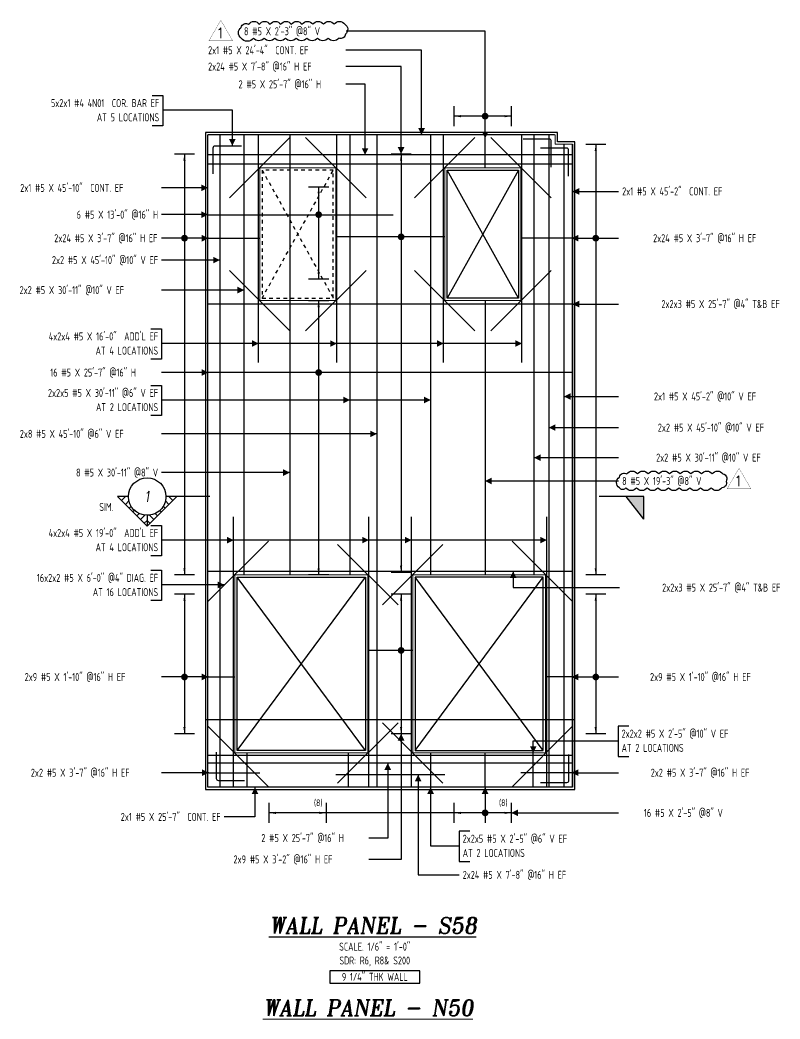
# Model space of a CAD drawing. Header units: inches. Extents: x 10095 to 38568, y -2433 to 4174.
# Drawn here: x 18608 to 19248, y -668 to 174 of the extents above; entities that cross this region are included whole.
import ezdxf
from ezdxf.enums import TextEntityAlignment as Align

# ---------------------------------------------------------------- set-up
doc = ezdxf.new("R2010")
doc.units = ezdxf.units.IN
doc.header["$MEASUREMENT"] = 0
doc.linetypes.add('HIDDEN', pattern=[6, 3, -3])
doc.layers.get('0').update_dxf_attribs({"linetype": 'CONTINUOUS'})
for name, color, linetype in [('0-25', 7, 'CONTINUOUS'), ('0-25TEXT', 7, 'CONTINUOUS'), ('0-35', 3, 'CONTINUOUS'), ('0-35TEXT', 3, 'CONTINUOUS'), ('0-50', 10, 'CONTINUOUS'), ('3', 3, 'CONTINUOUS'), ('BAR-LBL', 2, 'CONTINUOUS'), ('Hatch', 253, 'CONTINUOUS'), ('hidden', 7, 'HIDDEN'), ('INTERMEDIATERANGELAY', 7, 'CONTINUOUS'), ('RANGELAY', 7, 'CONTINUOUS'), ('REBARS', 4, 'CONTINUOUS'), ('REV_1', 150, 'CONTINUOUS')]:
    doc.layers.add(name, color=color, linetype=linetype)
doc.layers.add('COVER', color=6, linetype='CONTINUOUS', lineweight=0, plot=False)
doc.styles.add('AR', font='ARCHQUIK.shx', dxfattribs={"width": 0.8})
doc.styles.add('ROMANT', font='romant')

# ---------------------------------------------------------------- blocks, each defined once
blk = doc.blocks.new('leadrblk')
blk.add_lwpolyline([(0, 0, 0, 1, 0), (1, 0, 1, 1, 0)], format="xyseb")
blk = doc.blocks.new('SECTARO')
at = {"linetype": 'Continuous'}
blk.add_line((33.32, 16.99), (20.13, 0), dxfattribs=at)
for p, q in [((33.32, 16.99), (33.32, 0)), ((33.32, 0), (0, 0))]:
    blk.add_line(p, q)
for points in [[(33.32, 0), (33.32, 16.99), (33.32, 0), (20.13, 0)], [(33.32, 16.99), (20.13, 0), (33.32, 0), (33.32, 16.99)]]:
    blk.add_solid(points, dxfattribs=at)
blk = doc.blocks.new('*X3')
at = {"color": 0, "linetype": 'Continuous'}
for p, q in [((-1.108, 0.278), (-1.075, 0.312)), ((-1.081, 0.217), (-1.031, 0.267)), ((-1.013, 0.197), (-0.986, 0.223)), ((-0.96, 0.161), (-0.942, 0.179)), ((-0.92, 0.112), (-0.898, 0.135)), ((-0.895, 0.05), (-0.854, 0.091)), ((-0.856, 0), (-0.81, 0.046)), ((-0.768, 0), (-0.765, 0.002))]:
    blk.add_line(p, q, dxfattribs=at)
blk = doc.blocks.new('*X2')
at = {"color": 0, "linetype": 'Continuous'}
for p, q in [((-1.108, 0.278), (-1.075, 0.312)), ((-0.96, 0.161), (-0.942, 0.179)), ((-0.856, 0), (-0.81, 0.046))]:
    blk.add_line(p, q, dxfattribs=at)
blk = doc.blocks.new('SECTNU')
at = {"linetype": 'Continuous'}
blk.add_line((-24.74, 0), (-32.81, 0), dxfattribs=at)
blk.add_line((0, 0), (-24.74, 0))
at = {"layer": '3'}
for p, q in [((-68.89, 0), (-46.81, 22.07)), ((-60.81, 0), (-68.89, 0))]:
    blk.add_line(p, q, dxfattribs=at)
at = {"layer": '3', "linetype": 'Continuous'}
blk.add_line((-46.81, 14), (-46.81, 22.07), dxfattribs=at)
at = {"layer": '3'}
for points in [[(-46.81, 22.07), (-24.74, 0), (-32.81, 0, 1)], [(-32.81, 0, 0.414214), (-46.81, 14)]]:
    blk.add_lwpolyline(points, format="xyb", dxfattribs=at)
for start, end in [(90, 180), (180, 0)]:
    blk.add_arc((-46.81, 0), 14, start, end, dxfattribs=at)
at = {"linetype": 'Continuous', "xscale": -64, "yscale": 64, "zscale": 64, "rotation": 359.9999999999999}
blk.add_blockref('*X3', (-117.73, 0), dxfattribs=at)
at = {"linetype": 'Continuous', "xscale": 64, "yscale": 64, "zscale": 64}
for name in ['*X3', '*X2']:
    blk.add_blockref(name, (24.1, 0), dxfattribs=at)
at = {"linetype": 'Continuous', "style": 'ROMANT', "oblique": 9, "width": 0.9}
blk.add_attdef('NO', text='', height=8, dxfattribs=at).set_placement((-46.81, 0), align=Align.MIDDLE)
blk = doc.blocks.new('*U1284', base_point=(18766.06, 9.23))
at = {"layer": 'REBARS', "color": 0}
blk.add_lwpolyline([(18766.06, 9.54), (18922.06, 9.54)], dxfattribs=at)
blk = doc.blocks.new('rendmark')
at = {"color": 4}
blk.add_line((0, -3), (0, 3), dxfattribs=at)
blk = doc.blocks.new('rarrow')
at = {"color": 7}
blk.add_solid([(2, -0.33), (2, 0.33), (0, 0)], dxfattribs=at)
blk = doc.blocks.new('*U1890', base_point=(18859.34, 33.12))
at = {"layer": 'RANGELAY'}
blk.add_line((18859.34, 33.12), (18859.34, -44.84), dxfattribs=at)
at = {"layer": 'RANGELAY', "xscale": 2.834645669291339, "yscale": 2.834645669291339}
for name, p, rotation in [('rendmark', (18859.34, 33.12), 269.9999999999999), ('rarrow', (18859.34, 33.12), 269.9999999999999), ('rarrow', (18859.34, -44.84), 89.999996929531), ('rendmark', (18859.34, -44.84), 89.999996929531)]:
    blk.add_blockref(name, p, dxfattribs=dict(at, rotation=rotation))
blk = doc.blocks.new('VPM6FC481')
at = {"const_width": 1}
blk.add_lwpolyline([(-0.5, 0, 1), (0.5, 0, 1)], format="xyb", close=True, dxfattribs=at)
blk = doc.blocks.new('*U777', base_point=(18835.35, 76.58))
at = {"layer": 'REBARS', "color": 0}
blk.add_lwpolyline([(18835.04, 76.58), (18835.04, -294.42)], dxfattribs=at)
blk = doc.blocks.new('*U1472', base_point=(18999.96, -63.13))
at = {"layer": 'REBARS', "color": 0}
blk.add_lwpolyline([(18999.65, -63.13), (18999.65, -294.13)], dxfattribs=at)
blk = doc.blocks.new('*U737', base_point=(18809, -115.13))
at = {"layer": 'REBARS', "color": 0}
blk.add_lwpolyline([(18808.68, -115.13), (18808.68, 76.87)], dxfattribs=at)
blk = doc.blocks.new('*U738', base_point=(18874.38, -115.13))
at = {"layer": 'REBARS', "color": 0}
blk.add_lwpolyline([(18874.69, -115.13), (18874.69, 76.87)], dxfattribs=at)
blk = doc.blocks.new('*U739', base_point=(18964.99, -115.13))
at = {"layer": 'REBARS', "color": 0}
blk.add_lwpolyline([(18964.68, -115.13), (18964.68, 76.87)], dxfattribs=at)
blk = doc.blocks.new('*U740', base_point=(19030.37, -115.13))
at = {"layer": 'REBARS', "color": 0}
blk.add_lwpolyline([(19030.68, -115.13), (19030.68, 76.87)], dxfattribs=at)
blk = doc.blocks.new('*U615', base_point=(18926.48, -419.02))
at = {"layer": 'REBARS', "color": 0}
blk.add_lwpolyline([(18926.26, -418.8), (18875.35, -469.71)], dxfattribs=at)
blk = doc.blocks.new('*U616', base_point=(18926.48, -319.24))
at = {"layer": 'REBARS', "color": 0}
blk.add_lwpolyline([(18926.26, -319.46), (18875.35, -268.55)], dxfattribs=at)
blk = doc.blocks.new('*U617', base_point=(19073.53, -421.97))
at = {"layer": 'REBARS', "color": 0}
blk.add_lwpolyline([(19073.31, -421.75), (19022.4, -472.66)], dxfattribs=at)
blk = doc.blocks.new('*U618', base_point=(18912.89, -419.02))
at = {"layer": 'REBARS', "color": 0}
blk.add_lwpolyline([(18913.11, -418.8), (18964.02, -469.71)], dxfattribs=at)
blk = doc.blocks.new('*U619', base_point=(19073.53, -316.29))
at = {"layer": 'REBARS', "color": 0}
blk.add_lwpolyline([(19073.31, -316.51), (19022.4, -265.6)], dxfattribs=at)
blk = doc.blocks.new('*U620', base_point=(18912.89, -319.24))
at = {"layer": 'REBARS', "color": 0}
blk.add_lwpolyline([(18913.11, -319.46), (18964.02, -268.55)], dxfattribs=at)
blk = doc.blocks.new('*U1285', base_point=(18899.49, -37.73))
at = {"layer": 'REBARS', "color": 0}
blk.add_lwpolyline([(18899.27, -37.51), (18848.36, -88.42)], dxfattribs=at)
blk = doc.blocks.new('*U1286', base_point=(18783.89, -37.73))
at = {"layer": 'REBARS', "color": 0}
blk.add_lwpolyline([(18784.11, -37.51), (18835.02, -88.42)], dxfattribs=at)
blk = doc.blocks.new('*U1287', base_point=(18899.49, 24.01))
at = {"layer": 'REBARS', "color": 0}
blk.add_lwpolyline([(18899.27, 23.79), (18848.36, 74.7)], dxfattribs=at)
blk = doc.blocks.new('*U1288', base_point=(18783.89, 24.01))
at = {"layer": 'REBARS', "color": 0}
blk.add_lwpolyline([(18784.11, 23.79), (18835.02, 74.7)], dxfattribs=at)
blk = doc.blocks.new('*U1289', base_point=(19055.48, -37.73))
at = {"layer": 'REBARS', "color": 0}
blk.add_lwpolyline([(19055.26, -37.51), (19004.35, -88.42)], dxfattribs=at)
blk = doc.blocks.new('*U1290', base_point=(18939.88, -37.73))
at = {"layer": 'REBARS', "color": 0}
blk.add_lwpolyline([(18940.1, -37.51), (18991.01, -88.42)], dxfattribs=at)
blk = doc.blocks.new('*U1291', base_point=(19055.48, 24.01))
at = {"layer": 'REBARS', "color": 0}
blk.add_lwpolyline([(19055.26, 23.79), (19004.35, 74.7)], dxfattribs=at)
blk = doc.blocks.new('*U1292', base_point=(18939.88, 24.01))
at = {"layer": 'REBARS', "color": 0}
blk.add_lwpolyline([(18940.1, 23.79), (18991.01, 74.7)], dxfattribs=at)
blk = doc.blocks.new('*U1099', base_point=(19070.31, -469.63))
at = {"layer": 'REBARS', "color": 0}
blk.add_lwpolyline([(19070.06, -445.63), (19070.06, -467.63, -0.414214), (19068.31, -469.38), (19046.31, -469.38)], format="xyb", dxfattribs=at)
blk = doc.blocks.new('*U1100', base_point=(18772.79, -467.63))
at = {"layer": 'REBARS', "color": 0}
blk.add_lwpolyline([(18773.04, -443.63), (18773.04, -465.63, 0.414214), (18774.79, -467.38), (18796.79, -467.38)], format="xyb", dxfattribs=at)
blk = doc.blocks.new('*U718', base_point=(18765.75, -473.13))
at = {"layer": 'REBARS', "color": 0}
blk.add_lwpolyline([(18766.06, -473.13), (18766.06, 76.87)], dxfattribs=at)
blk = doc.blocks.new('*U650', base_point=(19073, -473.13))
at = {"layer": 'REBARS', "color": 0}
blk.add_lwpolyline([(19073.31, -473.13), (19073.31, 68.87)], dxfattribs=at)
blk = doc.blocks.new('*U1480', base_point=(18999.34, 48.92))
at = {"layer": 'REBARS', "color": 0}
blk.add_lwpolyline([(18999.65, 48.92), (18999.65, 75.92)], dxfattribs=at)
blk = doc.blocks.new('*U1101', base_point=(19070.31, 65.87))
at = {"layer": 'REBARS', "color": 0}
blk.add_lwpolyline([(19070.06, 41.87), (19070.06, 63.87, 0.414214), (19068.31, 65.62), (19046.31, 65.62)], format="xyb", dxfattribs=at)
blk = doc.blocks.new('*U1398', base_point=(19073.31, -123.86))
at = {"layer": 'REBARS', "color": 0}
blk.add_lwpolyline([(19073.31, -123.55), (18766.31, -123.55)], dxfattribs=at)
blk = doc.blocks.new('*U1889', base_point=(18859.33, -62.84))
at = {"layer": 'RANGELAY'}
blk.add_line((18859.33, -62.84), (18859.33, -294.13), dxfattribs=at)
at = {"layer": 'RANGELAY', "xscale": 2.834645669291339, "yscale": 2.834645669291339}
for name, p, rotation in [('rendmark', (18859.33, -62.84), 269.9999999999999), ('rarrow', (18859.33, -62.84), 269.9999999999999), ('rendmark', (18859.33, -294.13), 89.999996929531), ('rarrow', (18859.33, -294.13), 89.999996929531)]:
    blk.add_blockref(name, p, dxfattribs=dict(at, rotation=rotation))
blk = doc.blocks.new('VPM6FCE81')
at = {"const_width": 1}
blk.add_lwpolyline([(-0.5, 0, 1), (0.5, 0, 1)], format="xyb", close=True, dxfattribs=at)
blk = doc.blocks.new('*U750', base_point=(19058.06, 76.56))
at = {"layer": 'REBARS', "color": 0}
blk.add_lwpolyline([(19058.06, 76.87), (18766.06, 76.87)], dxfattribs=at)
blk = doc.blocks.new('*U651', base_point=(19073.62, 68.87))
at = {"layer": 'REBARS', "color": 0}
blk.add_lwpolyline([(19073.31, 68.87), (19073.31, -473.13)], dxfattribs=at)
blk = doc.blocks.new('*U1102', base_point=(19055.68, 73.52))
at = {"layer": 'REBARS', "color": 0}
blk.add_lwpolyline([(19055.43, 49.52), (19055.43, 71.52, 0.414214), (19053.68, 73.27), (19031.68, 73.27)], format="xyb", dxfattribs=at)
blk = doc.blocks.new('*U649', base_point=(19066.42, 68.87))
at = {"layer": 'REBARS', "color": 0}
blk.add_lwpolyline([(19066.11, 68.87), (19066.11, -473.13)], dxfattribs=at)
blk = doc.blocks.new('*U1103', base_point=(18770.27, 67.93))
at = {"layer": 'REBARS', "color": 0}
blk.add_lwpolyline([(18770.52, 43.93), (18770.52, 65.93, -0.414214), (18772.27, 67.68), (18794.27, 67.68)], format="xyb", dxfattribs=at)
blk = doc.blocks.new('*U1397', base_point=(19073.06, -472.82))
at = {"layer": 'REBARS', "color": 0}
blk.add_lwpolyline([(19073.06, -473.13), (18766.06, -473.13)], dxfattribs=at)
blk = doc.blocks.new('*U717', base_point=(18908.69, 76.87))
at = {"layer": 'REBARS', "color": 0}
blk.add_lwpolyline([(18908.38, 76.87), (18908.38, -473.13)], dxfattribs=at)
blk = doc.blocks.new('*U775', base_point=(18886, 76.87))
at = {"layer": 'REBARS', "color": 0}
blk.add_lwpolyline([(18885.68, 76.87), (18885.68, -294.13)], dxfattribs=at)
blk = doc.blocks.new('*U776', base_point=(18953.99, 76.87))
at = {"layer": 'REBARS', "color": 0}
blk.add_lwpolyline([(18953.68, 76.87), (18953.68, -294.13)], dxfattribs=at)
blk = doc.blocks.new('*U621', base_point=(18765.84, -421.97))
at = {"layer": 'REBARS', "color": 0}
blk.add_lwpolyline([(18766.06, -421.75), (18816.97, -472.66)], dxfattribs=at)
blk = doc.blocks.new('*U622', base_point=(18765.84, -316.29))
at = {"layer": 'REBARS', "color": 0}
blk.add_lwpolyline([(18766.06, -316.51), (18816.97, -265.6)], dxfattribs=at)
blk = doc.blocks.new('*U554', base_point=(18788, -473.13))
at = {"layer": 'REBARS', "color": 0}
blk.add_lwpolyline([(18787.68, -473.13), (18787.68, -245.13)], dxfattribs=at)
blk = doc.blocks.new('*U555', base_point=(18901.37, -473.13))
at = {"layer": 'REBARS', "color": 0}
blk.add_lwpolyline([(18901.68, -473.13), (18901.68, -245.13)], dxfattribs=at)
blk = doc.blocks.new('*U556', base_point=(18938, -473.13))
at = {"layer": 'REBARS', "color": 0}
blk.add_lwpolyline([(18937.68, -473.13), (18937.68, -245.13)], dxfattribs=at)
blk = doc.blocks.new('*U557', base_point=(19051.37, -473.13))
at = {"layer": 'REBARS', "color": 0}
blk.add_lwpolyline([(19051.68, -473.13), (19051.68, -245.13)], dxfattribs=at)
blk = doc.blocks.new('*U670', base_point=(18884.55, -444.13))
at = {"layer": 'REBARS', "color": 0}
blk.add_lwpolyline([(18884.24, -444.13), (18884.24, -473.13)], dxfattribs=at)
blk = doc.blocks.new('*U671', base_point=(18953.99, -444.13))
at = {"layer": 'REBARS', "color": 0}
blk.add_lwpolyline([(18953.68, -444.13), (18953.68, -473.13)], dxfattribs=at)
blk = doc.blocks.new('*U1395', base_point=(19073.31, -445.95))
at = {"layer": 'REBARS', "color": 0}
blk.add_lwpolyline([(19073.31, -446.26), (18766.31, -446.26)], dxfattribs=at)
blk = doc.blocks.new('*U1396', base_point=(19073.31, -291.49))
at = {"layer": 'REBARS', "color": 0}
blk.add_lwpolyline([(19073.31, -291.18), (18766.31, -291.18)], dxfattribs=at)
blk = doc.blocks.new('*U1888', base_point=(19021.68, 92.57))
at = {"layer": 'RANGELAY'}
blk.add_line((19021.68, 92.57), (18973.68, 92.57), dxfattribs=at)
at = {"layer": 'RANGELAY', "xscale": 2.834645669291339, "yscale": 2.834645669291339}
for name, p, rotation in [('rendmark', (18973.68, 92.57), 359.999996929531), ('rendmark', (19021.68, 92.57), 180), ('rarrow', (18973.68, 92.57), 359.999996929531), ('rarrow', (19021.68, 92.57), 180)]:
    blk.add_blockref(name, p, dxfattribs=dict(at, rotation=rotation))
blk = doc.blocks.new('VPM6FD7F1')
at = {"const_width": 1}
blk.add_lwpolyline([(-0.5, 0, 1), (0.5, 0, 1)], format="xyb", close=True, dxfattribs=at)
blk = doc.blocks.new('*U774', base_point=(18796.83, -294.13))
at = {"layer": 'REBARS', "color": 0}
blk.add_lwpolyline([(18796.52, -294.13), (18796.52, 76.87)], dxfattribs=at)
blk = doc.blocks.new('*U716', base_point=(18775.75, 76.87))
at = {"layer": 'REBARS', "color": 0}
blk.add_lwpolyline([(18776.06, 76.87), (18776.06, -473.13)], dxfattribs=at)
blk = doc.blocks.new('*U797', base_point=(18766.68, -461.16))
at = {"layer": 'REBARS', "color": 0}
blk.add_lwpolyline([(18766.68, -460.85), (18809.68, -460.85)], dxfattribs=at)
blk = doc.blocks.new('*U1394', base_point=(19073.06, -453.19))
at = {"layer": 'REBARS', "color": 0}
blk.add_lwpolyline([(19073.06, -452.87), (18766.06, -452.87)], dxfattribs=at)
blk = doc.blocks.new('*U796', base_point=(19072.68, -461.16))
at = {"layer": 'REBARS', "color": 0}
blk.add_lwpolyline([(19072.68, -460.85), (19029.68, -460.85)], dxfattribs=at)
blk = doc.blocks.new('*U669', base_point=(18999.34, -473.13))
at = {"layer": 'REBARS', "color": 0}
blk.add_lwpolyline([(18999.65, -473.13), (18999.65, -444.13)], dxfattribs=at)
blk = doc.blocks.new('*U1887', base_point=(19021.68, -494.72))
at = {"layer": 'INTERMEDIATERANGELAY'}
blk.add_line((18973.68, -494.72), (18865.69, -494.72), dxfattribs=at)
at = {"layer": 'RANGELAY'}
for p, q in [((18865.69, -494.72), (18817.68, -494.72)), ((19021.68, -494.72), (18973.68, -494.72))]:
    blk.add_line(p, q, dxfattribs=at)
at = {"layer": 'RANGELAY', "xscale": 2.834645669291339, "yscale": 2.834645669291339}
for name, p, rotation in [('rendmark', (18817.68, -494.72), 359.999996929531), ('rendmark', (18865.69, -494.72), 180), ('rendmark', (18973.68, -494.72), 359.999996929531), ('rendmark', (19021.68, -494.72), 180), ('rarrow', (18817.68, -494.72), 359.999996929531), ('rarrow', (18865.69, -494.72), 180), ('rarrow', (18973.68, -494.72), 359.999996929531), ('rarrow', (19021.68, -494.72), 180)]:
    blk.add_blockref(name, p, dxfattribs=dict(at, rotation=rotation))
blk = doc.blocks.new('VPM6FDC61')
at = {"const_width": 1}
blk.add_lwpolyline([(-0.5, 0, 1), (0.5, 0, 1)], format="xyb", close=True, dxfattribs=at)
blk = doc.blocks.new('*U1393', base_point=(19073.06, 59.65))
at = {"layer": 'REBARS', "color": 0}
blk.add_lwpolyline([(19073.06, 59.96), (18766.06, 59.96)], dxfattribs=at)
blk = doc.blocks.new('*U1886', base_point=(18746.25, -310.13))
at = {"layer": 'RANGELAY'}
blk.add_line((18746.25, -310.13), (18746.25, -428.13), dxfattribs=at)
at = {"layer": 'RANGELAY', "xscale": 2.834645669291339, "yscale": 2.834645669291339}
for name, p, rotation in [('rendmark', (18746.25, -310.13), 269.9999999999999), ('rarrow', (18746.25, -310.13), 269.9999999999999), ('rendmark', (18746.25, -428.13), 89.999996929531), ('rarrow', (18746.25, -428.13), 89.999996929531)]:
    blk.add_blockref(name, p, dxfattribs=dict(at, rotation=rotation))
blk = doc.blocks.new('VPM6FDDB1')
at = {"const_width": 1}
blk.add_lwpolyline([(-0.5, 0, 1), (0.5, 0, 1)], format="xyb", close=True, dxfattribs=at)
blk = doc.blocks.new('*U679', base_point=(18766.48, -380.5))
at = {"layer": 'REBARS', "color": 0}
blk.add_lwpolyline([(18766.48, -380.18), (18788.48, -380.18)], dxfattribs=at)
blk = doc.blocks.new('*U1885', base_point=(18746.25, 60.87))
at = {"layer": 'RANGELAY'}
blk.add_line((18746.25, 60.87), (18746.25, -294.13), dxfattribs=at)
at = {"layer": 'RANGELAY', "xscale": 2.834645669291339, "yscale": 2.834645669291339}
for name, p, rotation in [('rendmark', (18746.25, 60.87), 269.9999999999999), ('rarrow', (18746.25, 60.87), 269.9999999999999), ('rendmark', (18746.25, -294.13), 89.999996929531), ('rarrow', (18746.25, -294.13), 89.999996929531)]:
    blk.add_blockref(name, p, dxfattribs=dict(at, rotation=rotation))
blk = doc.blocks.new('VPM6FDEB1')
at = {"const_width": 1}
blk.add_lwpolyline([(-0.5, 0, 1), (0.5, 0, 1)], format="xyb", close=True, dxfattribs=at)
blk = doc.blocks.new('*U795', base_point=(18766.48, -10.6))
at = {"layer": 'REBARS', "color": 0}
blk.add_lwpolyline([(18766.48, -10.29), (18809.48, -10.29)], dxfattribs=at)
blk = doc.blocks.new('*U1884', base_point=(19092.92, -310.13))
at = {"layer": 'RANGELAY'}
blk.add_line((19092.92, -310.13), (19092.92, -428.13), dxfattribs=at)
at = {"layer": 'RANGELAY', "xscale": 2.834645669291339, "yscale": 2.834645669291339}
for name, p, rotation in [('rendmark', (19092.92, -310.13), 269.9999999999999), ('rarrow', (19092.92, -310.13), 269.9999999999999), ('rendmark', (19092.92, -428.13), 89.999996929531), ('rarrow', (19092.92, -428.13), 89.999996929531)]:
    blk.add_blockref(name, p, dxfattribs=dict(at, rotation=rotation))
blk = doc.blocks.new('VPM6FDFB1')
at = {"const_width": 1}
blk.add_lwpolyline([(-0.5, 0, 1), (0.5, 0, 1)], format="xyb", close=True, dxfattribs=at)
blk = doc.blocks.new('*U678', base_point=(19072.68, -380.5))
at = {"layer": 'REBARS', "color": 0}
blk.add_lwpolyline([(19072.68, -380.18), (19050.68, -380.18)], dxfattribs=at)
blk = doc.blocks.new('*U1883', base_point=(19092.92, 68.87))
at = {"layer": 'RANGELAY'}
blk.add_line((19092.92, 68.87), (19092.92, -294.13), dxfattribs=at)
at = {"layer": 'RANGELAY', "xscale": 2.834645669291339, "yscale": 2.834645669291339}
for name, p, rotation in [('rendmark', (19092.92, 68.87), 269.9999999999999), ('rarrow', (19092.92, 68.87), 269.9999999999999), ('rendmark', (19092.92, -294.13), 89.999996929531), ('rarrow', (19092.92, -294.13), 89.999996929531)]:
    blk.add_blockref(name, p, dxfattribs=dict(at, rotation=rotation))
blk = doc.blocks.new('VPM6FE0B1')
at = {"const_width": 1}
blk.add_lwpolyline([(-0.5, 0, 1), (0.5, 0, 1)], format="xyb", close=True, dxfattribs=at)
blk = doc.blocks.new('*U794', base_point=(19072.68, -10.6))
at = {"layer": 'REBARS', "color": 0}
blk.add_lwpolyline([(19072.68, -10.29), (19029.68, -10.29)], dxfattribs=at)
blk = doc.blocks.new('*U773', base_point=(19040.59, -294.13))
at = {"layer": 'REBARS', "color": 0}
blk.add_lwpolyline([(19040.9, -294.13), (19040.9, 76.87)], dxfattribs=at)
blk = doc.blocks.new('*U715', base_point=(19053.62, 76.87))
at = {"layer": 'REBARS', "color": 0}
blk.add_lwpolyline([(19053.31, 76.87), (19053.31, -473.13)], dxfattribs=at)
blk = doc.blocks.new('*U1882', base_point=(18928.84, 60.87))
at = {"layer": 'RANGELAY'}
blk.add_line((18928.84, 60.87), (18928.84, -292.13), dxfattribs=at)
at = {"layer": 'RANGELAY', "xscale": 2.834645669291339, "yscale": 2.834645669291339}
for name, p, rotation in [('rendmark', (18928.84, 60.87), 269.9999999999999), ('rarrow', (18928.84, 60.87), 269.9999999999999), ('rendmark', (18928.84, -292.13), 89.999996929531), ('rarrow', (18928.84, -292.13), 89.999996929531)]:
    blk.add_blockref(name, p, dxfattribs=dict(at, rotation=rotation))
blk = doc.blocks.new('VPM6FE301')
at = {"const_width": 1}
blk.add_lwpolyline([(-0.5, 0, 1), (0.5, 0, 1)], format="xyb", close=True, dxfattribs=at)
blk = doc.blocks.new('*U809', base_point=(18965.69, -9.47))
at = {"layer": 'REBARS', "color": 0}
blk.add_lwpolyline([(18965.69, -9.16), (18873.69, -9.16)], dxfattribs=at)
blk = doc.blocks.new('*U1881', base_point=(18928.84, -310.13))
at = {"layer": 'RANGELAY'}
blk.add_line((18928.84, -310.13), (18928.84, -428.13), dxfattribs=at)
at = {"layer": 'RANGELAY', "xscale": 2.834645669291339, "yscale": 2.834645669291339}
for name, p, rotation in [('rendmark', (18928.84, -310.13), 269.9999999999999), ('rarrow', (18928.84, -310.13), 269.9999999999999), ('rendmark', (18928.84, -428.13), 89.999996929531), ('rarrow', (18928.84, -428.13), 89.999996929531)]:
    blk.add_blockref(name, p, dxfattribs=dict(at, rotation=rotation))
blk = doc.blocks.new('VPM6FE411')
at = {"const_width": 1}
blk.add_lwpolyline([(-0.5, 0, 1), (0.5, 0, 1)], format="xyb", close=True, dxfattribs=at)
blk = doc.blocks.new('*U687', base_point=(18938.68, -358.09))
at = {"layer": 'REBARS', "color": 0}
blk.add_lwpolyline([(18938.68, -357.77), (18900.68, -357.77)], dxfattribs=at)
blk = doc.blocks.new('*U667', base_point=(18799.5, -473.13))
at = {"layer": 'REBARS', "color": 0}
blk.add_lwpolyline([(18799.19, -473.13), (18799.19, -444.13)], dxfattribs=at)
blk = doc.blocks.new('*U668', base_point=(19039.86, -473.13))
at = {"layer": 'REBARS', "color": 0}
blk.add_lwpolyline([(19040.18, -473.13), (19040.18, -444.13)], dxfattribs=at)
blk = doc.blocks.new('*U1391', base_point=(19073.31, -65.48))
at = {"layer": 'REBARS', "color": 0}
blk.add_lwpolyline([(19073.31, -65.79), (18766.31, -65.79)], dxfattribs=at)
blk = doc.blocks.new('*U1392', base_point=(19073.31, 51.75))
at = {"layer": 'REBARS', "color": 0}
blk.add_lwpolyline([(19073.31, 52.07), (18766.31, 52.07)], dxfattribs=at)
blk = doc.blocks.new('*U808', base_point=(18965.69, -462.92))
at = {"layer": 'REBARS', "color": 0}
blk.add_lwpolyline([(18965.69, -462.61), (18873.69, -462.61)], dxfattribs=at)
blk = doc.blocks.new('Rev_Tri (48)')
at = {"const_width": 0.128}
blk.add_lwpolyline([(6.69, 11.58), (13.37, 0), (0, 0)], close=True, dxfattribs=at)
at = {"color": 1, "style": 'ROMANT'}
blk.add_attdef('R', (3.93, 1.52, -0.03), '', height=5.75, dxfattribs=at)

msp = doc.modelspace()

# ---------------------------------------------------------------- linework, layer by layer
at = {"layer": '0-25'}
for p, q in [((19027.68344, 47.11956), (18967.67647, -60.84026)), ((19027.68344, -60.84026), (18967.67647, 47.11956)), ((18790.68344, -442.13044), (18898.68344, -296.12998)), ((18898.68344, -442.13044), (18790.68344, -296.12998)), ((19048.68344, -442.13044), (18940.68344, -296.12998)), ((18940.68344, -442.13044), (19048.68344, -296.12998))]:
    msp.add_line(p, q, dxfattribs=at)
at = {"layer": '0-25TEXT'}
for points in [[(18999.65135, 73.86915), (18999.65135, 164.14176), (18882.43873, 164.14176)], [(18946.09953, 76.86956), (18946.09953, 148.14925), (18882.34743, 148.14925)], [(18928.84024, 60.86956), (18928.84024, 134.39597), (18882.34743, 134.39597)], [(18898.4228, 59.9593), (18898.4228, 119.47126), (18882.34743, 119.47126)], [(18718.92929, 109.97679), (18727.92835, 109.97679), (18727.92835, 84.47947), (18718.92929, 84.47947)], [(18786.6214, 67.68315), (18786.6214, 97.60309), (18727.92835, 97.60309)], [(18766.05844, 32.09961), (18726.98343, 32.09961)], [(19073.30847, 29.1959), (19112.18081, 29.1959)], [(18766.05845, 9.54243), (18726.98343, 9.54244)], [(18766.48204, -10.29118), (18726.98476, -10.29118)], [(19072.68344, -10.29118), (19112.18081, -10.29118)], [(18776.05846, -28.76897), (18726.98343, -28.76897)], [(18796.51937, -54.07322), (18726.98343, -54.07321)], [(19073.30847, -65.78798), (19112.18081, -65.78798)], [(18717.98437, -86.70725), (18726.98343, -86.70725), (18726.98343, -112.20457), (18717.98437, -112.20457)], [(19030.6835, -99.08095), (18726.98343, -99.08095)], [(18766.33336, -123.55066), (18726.98343, -123.55066)], [(18717.98437, -134.34133), (18726.98343, -134.34133), (18726.98343, -159.83865), (18717.98437, -159.83865)], [(18953.67647, -146.71502), (18726.98343, -146.71503)], [(19066.1117, -143.68666), (19112.18081, -143.68666)], [(18908.38018, -175.21399), (18726.98343, -175.21399)], [(19053.30844, -169.95024), (19112.18081, -169.95024)], [(19040.90129, -195.25449), (19112.18081, -195.25449)], [(18835.03648, -207.84215), (18726.98343, -207.84215)], [(18999.65128, -214.96517), (19112.18081, -214.96517)], [(18717.98437, -252.41471), (18726.98343, -252.41471), (18726.98343, -277.91204), (18717.98437, -277.91204)], [(19051.68344, -264.78842), (18726.98343, -264.78842)], [(18717.98437, -290.24168), (18726.98343, -290.24168), (18726.98343, -315.739), (18717.98437, -315.739)], [(19023.27052, -291.18226), (19023.27052, -304.81829), (19112.81044, -304.81829)], [(18779.95541, -302.61538), (18726.98343, -302.61538)], [(18766.48204, -380.18333), (18726.98477, -380.18333)], [(19072.68344, -380.18333), (19112.18081, -380.18333)], [(18928.84025, -428.13044), (18928.84025, -533.91547), (18901.54214, -533.91547)], [(19120.67907, -421.57154), (19111.68002, -421.57154), (19111.68002, -447.06886), (19120.67907, -447.06886)], [(19120.67907, -421.57154), (19111.68002, -421.57154), (19111.68002, -447.06886), (19120.67907, -447.06886)], [(19040.17581, -444.1304), (19040.17581, -433.9452), (19111.68002, -433.94524)], [(18917.61751, -452.87369), (18917.61751, -515.91457), (18901.54214, -515.91457)], [(18766.68345, -460.84792), (18726.98477, -460.84792)], [(18943.22767, -462.60816), (18943.22767, -546.96053), (18977.74775, -546.96053)], [(19072.68344, -460.84792), (19112.18081, -460.84792)], [(18805.64165, -473.13044), (18805.64165, -498.10899), (18779.64076, -498.10899)], [(18953.67647, -473.13052), (18953.67647, -522.50423), (18977.74775, -522.50423)], [(18999.65137, -473.13039), (18999.65137, -503.22237)], [(19021.68344, -494.71844), (19112.18081, -494.71844)], [(18986.74681, -510.13053), (18977.74775, -510.13053), (18977.74775, -535.62785), (18986.74681, -535.62785)]]:
    msp.add_lwpolyline(points, dxfattribs=at)
at = {"layer": '0-35'}
for points in [[(19060.68344, 78.86956), (18764.05844, 78.86956), (18764.05844, -475.13044), (19075.30844, -475.13044), (19075.30844, 70.86956), (19060.68344, 70.86956)], [(19027.68344, -60.84026), (18967.67647, -60.84026), (18967.67647, 47.11956), (19027.68344, 47.11956)], [(18790.68344, -296.12998), (18898.68344, -296.12998), (18898.68344, -442.13044), (18790.68344, -442.13044)], [(19048.68344, -296.12998), (18940.68344, -296.12998), (18940.68344, -442.13044), (19048.68344, -442.13044)]]:
    msp.add_lwpolyline(points, close=True, dxfattribs=at)
at = {"layer": '0-50'}
msp.add_lwpolyline([(18944.56512, -627.98925), (18868.67828, -627.98925), (18868.67828, -638.34561), (18944.56512, -638.34561)], close=True, dxfattribs=at)
at = {"layer": 'COVER'}
for points in [[(19058.68344, 76.86956), (18766.05844, 76.86956), (18766.05844, -473.13044), (19073.30844, -473.13044), (19073.30844, 68.86956), (19058.68344, 68.86956)], [(18809.68344, -62.84026), (18873.69041, -62.84026), (18873.69041, 49.11956), (18809.68344, 49.11956)], [(19029.68344, -62.84026), (18965.67647, -62.84026), (18965.67647, 49.11956), (19029.68344, 49.11956)], [(18788.68344, -294.12998), (18900.68344, -294.12998), (18900.68344, -444.13044), (18788.68344, -444.13044)], [(19050.68344, -294.12998), (18938.68344, -294.12998), (18938.68344, -444.13044), (19050.68344, -444.13044)]]:
    msp.add_lwpolyline(points, close=True, dxfattribs=at)
at = {"layer": 'Hatch'}
msp.add_line((18764.05844, -416.13044), (19075.30844, -416.13044), dxfattribs=at)
at = {"layer": 'hidden'}
for p, q in [((18811.68344, 47.11956), (18871.69041, -60.84026)), ((18811.68344, -60.84026), (18871.69041, 47.11956))]:
    msp.add_line(p, q, dxfattribs=at)
msp.add_lwpolyline([(18811.68344, -60.84026), (18871.69041, -60.84026), (18871.69041, 47.11956), (18811.68344, 47.11956)], close=True, dxfattribs=at)
at = {"layer": 'REV_1'}
for points in [[(18794.03723, 158.40486, -0.52056705), (18794.03723, 167.40486, -0.52056705), (18800.3307, 170.11139, -0.52056705), (18809.3307, 170.11139, -0.52056705), (18818.3307, 170.11139, -0.52056705), (18827.3307, 170.11139, -0.52056705), (18836.3307, 170.11139, -0.52056705), (18845.3307, 170.11139, -0.52056705), (18854.3307, 170.11139, -0.52056705), (18863.3307, 170.11139, -0.52056705), (18872.3307, 170.11139, -0.52056705), (18881.3307, 170.11139, -0.52056705), (18881.98748, 161.76817, -0.52056705), (18876.35079, 158.40486, -0.52056705), (18867.35079, 158.40486, -0.52056705), (18858.35079, 158.40486, -0.52056705), (18849.35079, 158.40486, -0.52056705), (18840.35079, 158.40486, -0.52056705), (18831.35079, 158.40486, -0.52056705), (18822.35079, 158.40486, -0.52056705), (18813.35079, 158.40486, -0.52056705), (18804.35079, 158.40486, -0.52056705)], [(19112.81825, -220.70206, -0.52056705), (19112.81825, -211.70206, -0.52056705), (19119.11172, -208.99554, -0.52056705), (19128.11172, -208.99554, -0.52056705), (19137.11172, -208.99554, -0.52056705), (19146.11172, -208.99554, -0.52056705), (19155.11172, -208.99554, -0.52056705), (19164.11172, -208.99554, -0.52056705), (19173.11172, -208.99554, -0.52056705), (19182.11172, -208.99554, -0.52056705), (19191.11172, -208.99554, -0.52056705), (19200.11172, -208.99554, -0.52056705), (19202.81656, -215.2907, -0.52056705), (19199.22792, -220.70206, -0.52056705), (19190.22792, -220.70206, -0.52056705), (19181.22792, -220.70206, -0.52056705), (19172.22792, -220.70206, -0.52056705), (19163.22792, -220.70206, -0.52056705), (19154.22792, -220.70206, -0.52056705), (19145.22792, -220.70206, -0.52056705), (19136.22792, -220.70206, -0.52056705), (19127.22792, -220.70206, -0.52056705), (19118.22792, -220.70206, -0.52056705)]]:
    msp.add_lwpolyline(points, format="xyb", close=True, dxfattribs=at)

# ---------------------------------------------------------------- block references
ref = msp.add_blockref('SECTNU', (18767.63371, -228.09488), dxfattribs=dict(xscale=-1.129181470141702, yscale=1.129181470141702, zscale=1.129181470141702, rotation=180))
ref.add_attrib('NO', '1', dxfattribs={"linetype": 'Continuous', "height": 9.03345, "style": 'ROMANT', "oblique": 9, "width": 0.9}).set_placement((18714.77368, -228.09489), align=Align.MIDDLE)
at = {"xscale": -1.129181470141702, "yscale": 1.129181470141702, "zscale": 1.129181470141702, "rotation": 180}
msp.add_blockref('SECTARO', (19095.70693, -228.09487), dxfattribs=at)
at = {"layer": '0-25', "xscale": 1.5, "yscale": 1.5, "zscale": 1.5}
for p in [(18766.82197, 156.0884, -0.15), (19203.63254, -221.52859, -0.15)]:
    msp.add_blockref('Rev_Tri (48)', p, dxfattribs=at).add_auto_attribs({'R': '1'})
at = {"layer": '0-25TEXT'}
for name, p, xscale, yscale in [('VPM6FD7F1', (18999.65136, 92.56571), 2.834645669291338, 2.834645669291338), ('leadrblk', (18766.05844, 32.09961), -5.623937007874017, 2.250708661417324), ('leadrblk', (19073.30847, 29.1959), 5.623937007874017, 2.250708661417324), ('leadrblk', (18766.05845, 9.54243), -5.623937007874017, 2.250708661417324), ('leadrblk', (18766.48204, -10.29118), -5.623937007874017, 2.250708661417324), ('leadrblk', (19072.68344, -10.29118), 5.623937007874017, 2.250708661417324), ('leadrblk', (18776.05845, -28.76897), -5.623937007874017, 2.250708661417324), ('leadrblk', (18796.51937, -54.07322), -5.623937007874017, 2.250708661417324), ('leadrblk', (19073.30847, -65.78798), 5.623937007874017, 2.250708661417324), ('leadrblk', (18808.68338, -99.08087), -5.623937007874017, 2.250708661417324), ('leadrblk', (18874.69047, -99.081), -5.623937007874017, 2.250708661417324), ('leadrblk', (18964.67641, -99.08093), -5.623937007874017, 2.250708661417324), ('leadrblk', (19030.6835, -99.08095), -5.623937007874017, 2.250708661417324), ('leadrblk', (18766.33336, -123.55066), -5.623937007874017, 2.250708661417324), ('leadrblk', (19066.1117, -143.68666), 5.623937007874017, 2.250708661417324), ('leadrblk', (18885.6842, -146.71502), -5.623937007874017, 2.250708661417324), ('leadrblk', (18953.67647, -146.71502), -5.623937007874017, 2.250708661417324), ('leadrblk', (19053.30844, -169.95024), 5.623937007874017, 2.250708661417324), ('leadrblk', (18908.38018, -175.21399), -5.623937007874017, 2.250708661417324), ('leadrblk', (19040.90129, -195.25449), 5.623937007874017, 2.250708661417324), ('leadrblk', (18835.03648, -207.84215), -5.623937007874017, 2.250708661417324), ('leadrblk', (18999.65128, -214.96517), 5.623937007874017, 2.250708661417324), ('leadrblk', (18787.68345, -264.78833), -5.623937007874017, 2.250708661417324), ('leadrblk', (18901.68344, -264.78846), -5.623937007874017, 2.250708661417324), ('leadrblk', (18937.68345, -264.78838), -5.623937007874017, 2.250708661417324), ('leadrblk', (19051.68344, -264.78842), -5.623937007874017, 2.250708661417324), ('leadrblk', (18779.95541, -302.61538), -5.623937007874017, 2.250708661417324), ('leadrblk', (18766.48204, -380.18333), -5.623937007874017, 2.250708661417324), ('leadrblk', (19072.68344, -380.18333), 5.623937007874017, 2.250708661417324), ('leadrblk', (18766.68345, -460.84792), -5.623937007874017, 2.250708661417324), ('leadrblk', (19072.68344, -460.84792), 5.623937007874017, 2.250708661417324), ('VPM6FDC61', (18999.65136, -494.71844), 2.834645669291338, 2.834645669291338)]:
    msp.add_blockref(name, p, dxfattribs=dict(at, xscale=xscale, yscale=yscale))
for name, p, xscale, yscale, rotation in [('leadrblk', (18946.09953, 76.86956), -5.623937007874017, 2.250708661417324, 269.9999984647655), ('leadrblk', (18786.6214, 67.68315), -5.623937007874017, 2.250708661417324, 269.9999984647655), ('leadrblk', (18999.65135, 73.86915), -5.623937007874017, 2.250708661417324, 269.9999984647655), ('leadrblk', (18898.4228, 59.9593), -5.623937007874017, 2.250708661417324, 269.9999984647655), ('leadrblk', (18928.84024, 60.86956), -5.623937007874017, 2.250708661417324, 269.9999984647655), ('VPM6FC481', (18859.34057, 9.54244), 2.834645669291338, 2.834645669291338, 90.00000000000007), ('VPM6FDEB1', (18746.2462, -10.29118), 2.834645669291338, 2.834645669291338, 269.9999999999999), ('VPM6FE301', (18928.84024, -9.16031), 2.834645669291338, 2.834645669291338, 90.00000000000007), ('VPM6FE0B1', (19092.91928, -10.29118), 2.834645669291338, 2.834645669291338, 90.00000000000007), ('VPM6FCE81', (18859.32652, -123.55065), 2.834645669291338, 2.834645669291338, 90.00000000000007), ('leadrblk', (19023.27052, -291.18226), -5.623937007874017, 2.250708661417324, 89.9999953942965), ('VPM6FE411', (18928.84024, -357.77318), 2.834645669291338, 2.834645669291338, 90.00000000000007), ('VPM6FDDB1', (18746.2462, -380.18333), 2.834645669291338, 2.834645669291338, 269.9999999999999), ('VPM6FDFB1', (19092.91928, -380.18333), 2.834645669291338, 2.834645669291338, 90.00000000000007), ('leadrblk', (18928.84025, -428.13044), 5.623937007874017, 2.250708661417324, 270.0000015352345), ('leadrblk', (19040.17581, -444.1304), -5.623937007874017, 2.250708661417324, 269.9999984647655), ('leadrblk', (18917.61751, -452.87369), -5.623937007874017, 2.250708661417324, 89.9999953942965), ('leadrblk', (18943.22767, -462.60816), 5.623937007874017, 2.250708661417324, 270.0000046057035), ('leadrblk', (18805.64165, -473.13044), 5.623937007874017, 2.250708661417324, 270.0000015352345), ('leadrblk', (18953.67647, -473.13052), 5.623937007874017, 2.250708661417324, 270.0000015352345), ('leadrblk', (18999.65137, -473.13039), 5.623937007874017, 2.250708661417324, 270.0000015352345), ('leadrblk', (19021.68344, -494.71844), -5.623937007874017, 2.250708661417324, 179.999996929531)]:
    msp.add_blockref(name, p, dxfattribs=dict(at, xscale=xscale, yscale=yscale, rotation=rotation))
at = {"layer": 'RANGELAY'}
for name, p in [('*U1888', (19021.68344, 92.56571)), ('*U1883', (19092.91928, 68.86956)), ('*U1885', (18746.2462, 60.86956)), ('*U1882', (18928.84024, 60.86956)), ('*U1890', (18859.34057, 33.11956)), ('*U1889', (18859.32652, -62.84026)), ('*U1886', (18746.2462, -310.12998)), ('*U1881', (18928.84024, -310.12998)), ('*U1884', (19092.91928, -310.12998)), ('*U1887', (19021.68344, -494.71844))]:
    msp.add_blockref(name, p, dxfattribs=at)
at = {"layer": 'REBARS', "color": 4}
for name, p in [('*U718', (18765.74612, -473.13044)), ('*U750', (19058.05844, 76.55706)), ('*U716', (18775.74595, 76.86956)), ('*U774', (18796.83178, -294.12998)), ('*U737', (18808.99588, -115.13044)), ('*U777', (18835.34893, 76.57977)), ('*U738', (18874.37797, -115.13044)), ('*U775', (18885.9967, 76.86956)), ('*U717', (18908.69269, 76.86956)), ('*U776', (18953.98897, 76.86956)), ('*U739', (18964.98891, -115.13044)), ('*U1480', (18999.33886, 48.91572)), ('*U740', (19030.37101, -115.13044)), ('*U773', (19040.58887, -294.12998)), ('*U715', (19053.62094, 76.86956)), ('*U1103', (18770.26689, 67.93314)), ('*U1288', (18783.88532, 24.006)), ('*U1287', (18899.48853, 24.006)), ('*U1292', (18939.87835, 24.006)), ('*U1291', (19055.48157, 24.006)), ('*U1102', (19055.68344, 73.52026)), ('*U649', (19066.42418, 68.86956)), ('*U650', (19072.99612, -473.13044)), ('*U651', (19073.62094, 68.86956)), ('*U1393', (19073.05844, 59.64678)), ('*U1101', (19070.30844, 65.86956)), ('*U1392', (19073.30845, 51.75478)), ('*U1284', (18766.05845, 9.22994)), ('*U795', (18766.48204, -10.60368)), ('*U809', (18965.69041, -9.47281)), ('*U794', (19072.68344, -10.60368)), ('*U1286', (18783.88532, -37.7267)), ('*U1285', (18899.48853, -37.7267)), ('*U1290', (18939.87835, -37.7267)), ('*U1289', (19055.48157, -37.7267)), ('*U1391', (19073.30845, -65.47548)), ('*U1472', (18999.96377, -63.12998)), ('*U1398', (19073.30844, -123.86316)), ('*U554', (18787.99588, -473.13044)), ('*U555', (18901.37101, -473.13044)), ('*U556', (18937.99588, -473.13044)), ('*U557', (19051.37101, -473.13044)), ('*U622', (18765.83747, -316.29139)), ('*U616', (18926.48157, -319.24355)), ('*U620', (18912.88532, -319.24355)), ('*U619', (19073.52954, -316.29152)), ('*U1396', (19073.30844, -291.49476)), ('*U687', (18938.68344, -358.08568)), ('*U679', (18766.48204, -380.49583)), ('*U678', (19072.68344, -380.49583)), ('*U615', (18926.48157, -419.01687)), ('*U618', (18912.88532, -419.01687)), ('*U621', (18765.83747, -421.96903)), ('*U617', (19073.52957, -421.96887)), ('*U1395', (19073.30844, -445.94935)), ('*U1100', (18772.78674, -467.63402)), ('*U667', (18799.50357, -473.13044)), ('*U670', (18884.5511, -444.13044)), ('*U671', (18953.98897, -444.13044)), ('*U669', (18999.33886, -473.13044)), ('*U668', (19039.86332, -473.13044)), ('*U1099', (19070.30844, -469.63402)), ('*U1394', (19073.05844, -453.18619)), ('*U797', (18766.68345, -461.16042)), ('*U808', (18965.69041, -462.92065)), ('*U796', (19072.68344, -461.16042)), ('*U1397', (19073.05844, -472.81794))]:
    msp.add_blockref(name, p, dxfattribs=at)

# ---------------------------------------------------------------- texts
at = {"color": 7, "linetype": 'Continuous', "style": 'ROMANT', "oblique": 9, "width": 0.95}
msp.add_text('%%UWALL PANEL - S58', height=13.5, dxfattribs=at).set_placement((18905.24982, -596.41735), align=Align.CENTER)
at = {"layer": '0-25TEXT', "style": 'AR', "width": 0.8}
for p in [(18865.69041, -489.04914), (19021.68344, -489.04914)]:
    msp.add_text(' (8) ', height=5.669291, rotation=359.99999693, dxfattribs=at).set_placement(p, align=Align.RIGHT)
at = {"layer": '0-35TEXT', "style": 'AR', "width": 0.8}
for s, p in [('AT 5 LOCATIONS', (18724.92866, 88.22907)), ('AT 4 LOCATIONS', (18723.98374, -108.45497)), ('AT 2 LOCATIONS', (18723.98374, -156.08905)), ('AT 4 LOCATIONS', (18723.98374, -274.16243)), ('AT 16 LOCATIONS', (18723.98374, -311.9894))]:
    msp.add_text(s, height=6.7498312, dxfattribs=at).set_placement(p, align=Align.RIGHT)
for s, height, p in [('SIM.', 6.749831, (18674.4033, -240.26917)), ('AT 2 LOCATIONS', 6.7498312, (19114.6797, -443.31926)), ('AT 2 LOCATIONS', 6.7498312, (18980.74744, -531.87824))]:
    msp.add_text(s, height=height, dxfattribs=at).set_placement(p)
for s, p in [('SCALE. 1/6" = 1\'-0"', (18906.6217, -610.86424)), ('SDR: R6, R8& S200', (18906.6217, -622.53244)), ('9 1/4" THK WALL', (18906.69862, -636.32046))]:
    msp.add_text(s, height=6.7498312, dxfattribs=at).set_placement(p, align=Align.CENTER)
at = {"layer": 'BAR-LBL', "style": 'AR', "width": 0.8}
for s, p in [('8 #5 X 2\'-3" @8" V', (18796.39948, 160.76711)), ('2x1 #5 X 24\'-4"  CONT. EF', (18766.14584, 144.7746)), ('2x24 #5 X 7\'-8" @16" H EF', (18766.14584, 131.02132)), ('2 #5 X 25\'-7" @16" H', (18791.8397, 116.09661)), ('2x1 #5 X 45\'-10"  CONT. EF', (18607.80284, 28.72496)), ('2x1 #5 X 45\'-2"  CONT. EF', (19115.1805, 25.82125)), ('2x2 #5 X 30\'-11" @10" V EF', (18607.24427, -57.44786)), ('16 #5 X 25\'-7" @16" H', (18633.12432, -126.92531)), ('2x8 #5 X 45\'-10" @6" V EF', (18607.43046, -178.58864)), ('8 #5 X 19\'-3" @8" V', (19115.1805, -218.33981)), ('2x9 #5 X 1\'-10" @16" H EF', (18611.52792, -383.55798)), ('2x2x2 #5 X 2\'-5" @10" V EF', (19114.6797, -431.32052)), ('2x2 #5 X 3\'-7" @16" H EF', (18616.74117, -464.22257)), ('2 #5 X 25\'-7" @16" H', (18811.0344, -519.28921)), ('2x2x5 #5 X 2\'-5" @6" V EF', (18980.74744, -519.8795)), ('2x9 #5 X 3\'-2" @16" H EF', (18787.5748, -537.29011)), ('2x24 #5 X 7\'-8" @16" H EF', (18980.74744, -550.33518))]:
    msp.add_text(s, height=6.7492913, dxfattribs=at).set_placement(p)
for s, p in [('5x2x1 #4 4N01  COR. BAR EF', (18724.92866, 100.22781)), ('6 #5 X 13\'-0" @16" H', (18723.98374, 6.1678)), ('2x24 #5 X 3\'-7" @16" H EF', (18723.42652, -13.66582)), ('2x24 #5 X 3\'-7" @16" H EF', (19228.19622, -13.66582)), ('2x2 #5 X 45\'-10" @10" V EF', (18723.98374, -32.14361)), ('2x2x3 #5 X 25\'-7" @4" T&B EF', (19247.93208, -69.16263)), ('4x2x4 #5 X 16\'-0"  ADD\'L EF', (18723.98374, -96.45623)), ('2x2x5 #5 X 30\'-11" @6" V EF', (18723.98374, -144.09031)), ('2x1 #5 X 45\'-2" @10" V EF', (19228.01003, -147.0613)), ('2x2 #5 X 45\'-10" @10" V EF', (19234.71278, -173.32489)), ('2x2 #5 X 30\'-11" @10" V EF', (19231.91997, -198.62914)), ('8 #5 X 30\'-11" @8" V', (18723.98374, -211.2168)), ('4x2x4 #5 X 19\'-0"  ADD\'L EF', (18723.98374, -262.16369)), ('16x2x2 #5 X 6\'-0" @4" DIAG. EF', (18723.98374, -299.99066)), ('2x2x3 #5 X 25\'-7" @4" T&B EF', (19248.5617, -308.19293)), ('2x9 #5 X 1\'-10" @16" H EF', (19223.54153, -383.55798)), ('2x2 #5 X 3\'-7" @16" H EF', (19222.42441, -464.22257)), ('2x1 #5 X 25\'-7"  CONT. EF', (18776.64108, -501.48364)), ('16 #5 X 2\'-5" @8" V', (19200.08193, -498.09308))]:
    msp.add_text(s, height=6.7492913, dxfattribs=at).set_placement(p, align=Align.RIGHT)
at = {"layer": 'COVER', "style": 'ROMANT', "oblique": 9, "width": 0.95}
msp.add_text('%%UWALL PANEL - N50', height=13.5, dxfattribs=at).set_placement((18901.16348, -665.79254), align=Align.CENTER)

doc.saveas('drawing.dxf')
